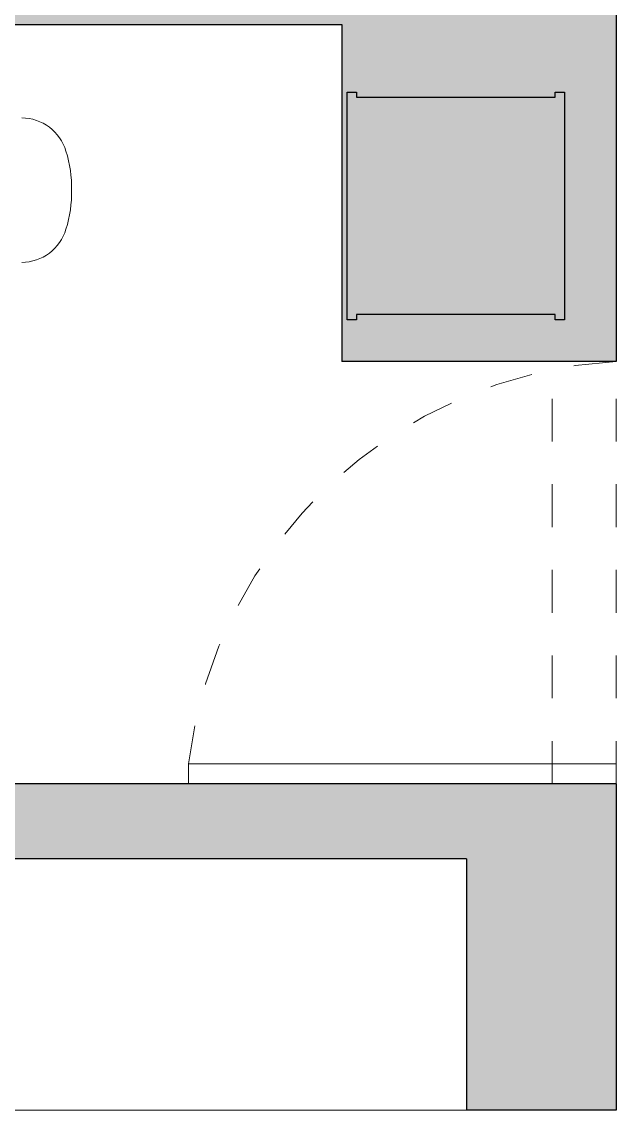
# Model space of a CAD drawing. Header units: metres. Extents: x 44.7 to 67.2, y 8.3 to 25.4.
# Drawn here: x 58.928 to 60.318, y 16.785 to 19.329 of the extents above; entities that cross this region are included whole.
import ezdxf

# ---------------------------------------------------------------- set-up
doc = ezdxf.new("R2010")
doc.units = ezdxf.units.M
doc.linetypes.add('HIDDEN', pattern=[0.375, 0.25, -0.125])
doc.linetypes.add('HIDDEN2', pattern=[0.1875, 0.125, -0.0625])
doc.layers.add('0A_ HATCH', color=7, linetype='Continuous')
for name, color, linetype, lineweight in [('0A_MOBFIJO', 253, 'Continuous', 5), ('0A_MOBILIARIO', 6, 'Continuous', 5), ('0A_MUROS', 7, 'Continuous', 30), ('0A_PROYECCIONES', 3, 'HIDDEN', 5), ('0A_PUERTAS', 8, 'Continuous', 9)]:
    doc.layers.add(name, color=color, linetype=linetype, lineweight=lineweight)

msp = doc.modelspace()

# ---------------------------------------------------------------- hatches: boundary and pattern name
at = {"layer": '0A_ HATCH', "transparency": 33554534}
h = msp.add_hatch(color=256, dxfattribs=at)
h.dxf.hatch_style = 1
h.paths.add_polyline_path([(60.3176, 20.5884), (59.3676, 20.5884), (59.3676, 20.4384), (59.6759, 20.4384), (59.6759, 19.4977), (58.5803, 19.4977), (58.5803, 21.6884), (57.5699, 21.6884), (57.5699, 21.3884), (58.4049, 21.3884), (58.4049, 19.5177), (56.5953, 19.5177), (56.5953, 21.5884), (56.5953, 21.6884), (52.9326, 21.6884), (52.9326, 25.4124), (52.7826, 25.4124), (52.7826, 21.5384), (53.6899, 21.5384), (53.6899, 20.9257), (53.7352, 20.9257), (53.8153, 20.9257), (53.8153, 21.5384), (54.2899, 21.5384), (54.2899, 20.9257), (54.4153, 20.9257), (54.4153, 21.5384), (56.4199, 21.5384), (56.4199, 19.3223), (57.4326, 19.3223), (58.1479, 19.3223), (58.1479, 17.5477), (56.7826, 17.5477), (56.7826, 18.335), (56.4199, 18.335), (56.4199, 16.785), (56.5449, 16.785), (56.5449, 18.185), (56.6576, 18.185), (56.6576, 16.785), (56.8826, 16.785), (56.8826, 17.3723), (58.5426, 17.3723), (58.5426, 16.785), (58.8426, 16.785), (58.8426, 17.3723), (59.9676, 17.3723), (59.9676, 16.785), (60.3176, 16.785), (60.3176, 17.5477), (59.3176, 17.5477), (58.3233, 17.5477), (58.3233, 19.3223), (59.6759, 19.3223), (59.6759, 18.535), (60.3176, 18.535)])

# ---------------------------------------------------------------- linework, layer by layer
at = {"layer": '0A_MOBFIJO', "linetype": 'ByBlock'}
for centre, radius, start, end in [((58.9277, 18.9966), 0.1073, 16.0116, 89.9999), ((58.7912, 18.9462), 0.2527, 357.5074, 18.4739), ((58.7912, 18.9242), 0.2527, 341.5261, 2.4926), ((58.9277, 18.8737), 0.1073, 269.9997, 343.9881)]:
    msp.add_arc(centre, radius, start, end, dxfattribs=at)
at = {"layer": '0A_MOBILIARIO'}
msp.add_line((58.8426, 16.785), (59.9676, 16.785), dxfattribs=at)
at = {"layer": '0A_MUROS'}
for p, q in [((60.3176, 20.5884), (60.3176, 18.535)), ((58.3233, 19.3223), (59.6759, 19.3223)), ((59.6759, 19.3223), (59.6759, 18.535)), ((60.3176, 18.535), (59.6759, 18.535)), ((60.3176, 17.5477), (58.3233, 17.5477)), ((60.3176, 17.5477), (60.3176, 16.785)), ((59.9676, 17.3723), (58.8426, 17.3723)), ((59.9676, 17.3723), (59.9676, 16.785)), ((60.3176, 16.785), (59.9676, 16.785))]:
    msp.add_line(p, q, dxfattribs=at)
msp.add_lwpolyline([(60.1746, 19.1523), (60.1746, 19.1643), (60.1966, 19.1643), (60.1966, 18.6323), (60.1746, 18.6323), (60.1746, 18.6443), (59.7106, 18.6443), (59.7106, 18.6323), (59.6886, 18.6323), (59.6886, 19.1643), (59.7106, 19.1643), (59.7106, 19.1523)], close=True, dxfattribs=at)
at = {"layer": '0A_PROYECCIONES', "linetype": 'HIDDEN2', "ltscale": 0.7}
for p, q in [((60.1676, 17.5477), (60.1676, 18.535)), ((60.3176, 17.5477), (60.3176, 18.535))]:
    msp.add_line(p, q, dxfattribs=at)
at = {"layer": '0A_PUERTAS'}
msp.add_lwpolyline([(59.3176, 17.5477), (59.3176, 17.5943), (60.3176, 17.5943), (60.3176, 17.5477)], close=True, dxfattribs=at)
at = {"layer": '0A_PUERTAS', "linetype": 'HIDDEN2', "ltscale": 0.7}
msp.add_arc((60.3806, 17.4663), 1.0706, 93.3721, 173.132, dxfattribs=at)

doc.saveas('drawing.dxf')
